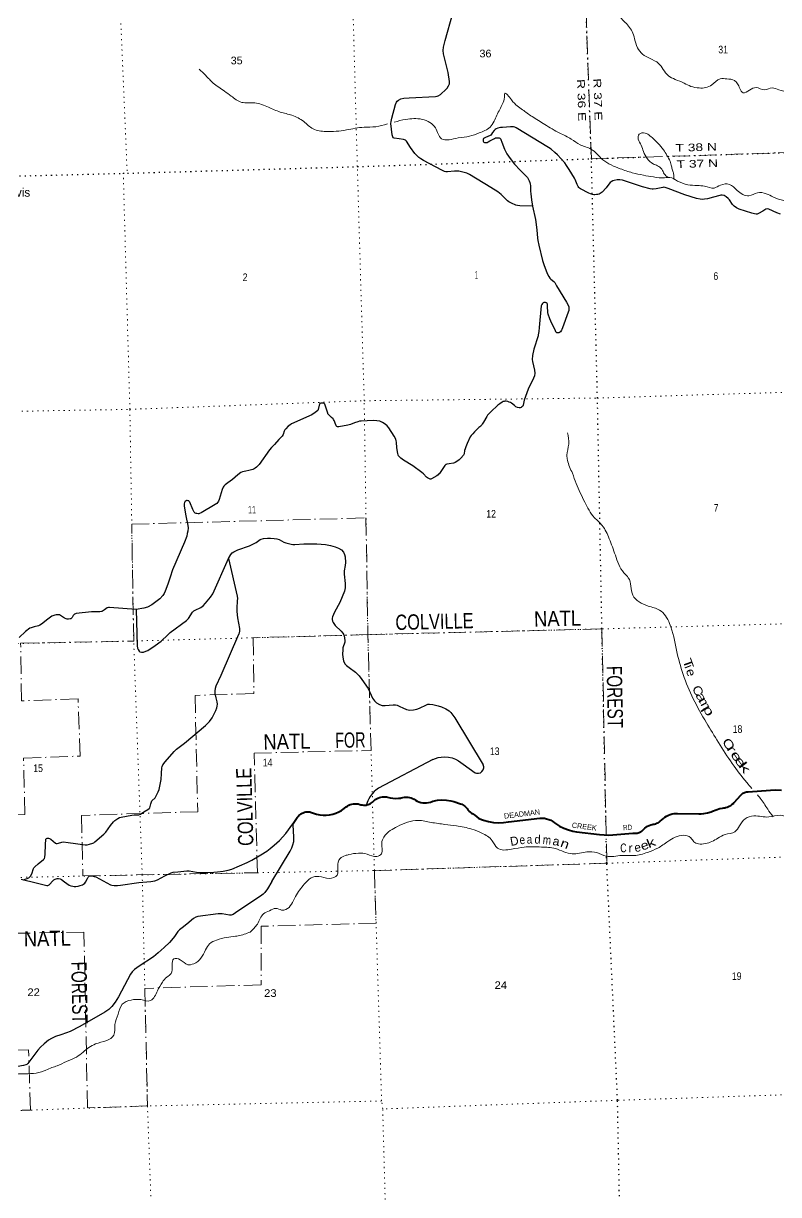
# Model space of a CAD drawing. Header units: feet. Extents: x 485078 to 733631, y 372822 to 564222.
# Drawn here: x 675762 to 693061, y 443034 to 469869 of the extents above; entities that cross this region are included whole.
import ezdxf
from ezdxf.enums import TextEntityAlignment as Align

# ---------------------------------------------------------------- set-up
doc = ezdxf.new("R2010")
doc.units = ezdxf.units.FT
doc.header["$LTSCALE"] = 80
doc.linetypes.add('DOT_DASHED', pattern=[7.7, 5, -1.2, 0.3, -1.2])
doc.linetypes.add('DOTTED', pattern=[1.5, 0.3, -1.2])
for name, color, linetype, lineweight in [('26', 7, 'Continuous', 40), ('27', 7, 'Continuous', 25), ('29', 7, 'Continuous', 25), ('39', 7, 'Continuous', 13), ('41', 7, 'Continuous', 13), ('44', 7, 'DOT_DASHED', 13), ('6', 7, 'DOTTED', 25), ('7', 7, 'DOTTED', 13)]:
    doc.layers.add(name, color=color, linetype=linetype, lineweight=lineweight)

msp = doc.modelspace()

# ---------------------------------------------------------------- linework, layer by layer
at = {"layer": '26'}
for points in [[(691827.45, 451899), (691845.25, 451902.39), (691886.96, 451914.95), (691927.12, 451931.81), (691965.31, 451952.77), (692001.1, 451977.6), (692034.09, 452006.05), (692042.73, 452014.56), (692198.05, 452186.35), (692212.03, 452202.27), (692227.59, 452216.64), (692244.57, 452229.3), (692262.78, 452240.12), (692282.02, 452248.98), (692302.08, 452255.77), (692322.74, 452260.43), (692343.78, 452262.91), (692361.06, 452263.29), (692875.64, 452302.78), (693000.47, 452308.29), (693125.19, 452300.72)], [(681934.8, 451531.76), (681941.28, 451540.68), (682035.6, 451670.61), (682053.07, 451695.36), (682073.03, 451718.14), (682095.26, 451738.71), (682119.51, 451756.84), (682145.53, 451772.34), (682173.03, 451785.03), (682201.71, 451794.78), (682231.24, 451801.48), (682261.32, 451805.06), (682291.6, 451805.47), (682321.76, 451802.72), (682340.32, 451799.41), (682477.82, 451749.9), (682550.67, 451734.09), (682624.77, 451725.99), (682699.32, 451725.67), (682773.49, 451733.14), (682846.47, 451748.33), (682917.47, 451771.06), (682985.7, 451801.09), (683050.42, 451838.09), (683110.91, 451881.65), (683151.45, 451916.78), (683182.23, 451937.86), (683215.05, 451955.61), (683249.54, 451969.83), (683285.33, 451980.37), (683322.02, 451987.1), (683359.22, 451989.97), (683396.51, 451988.93), (683433.49, 451984), (683466.53, 451976.01), (683491.42, 451967.99), (683516.53, 451962.27), (683521.07, 451961.23), (683551.16, 451957.62), (683581.45, 451957.18), (683611.63, 451959.9), (683626.45, 451962.42), (683655.83, 451969.82), (683684.28, 451980.25), (683711.48, 451993.59), (683737.14, 452009.71), (683760.97, 452028.42), (683768.25, 452034.99), (683793.17, 452060.6), (683820.63, 452083.47), (683850.33, 452103.34), (683881.95, 452119.99), (683915.13, 452133.25), (683949.52, 452142.97), (683984.73, 452149.04), (684020.39, 452151.4), (684056.1, 452150.01), (684091.46, 452144.91), (684102.12, 452142.61), (684163.5, 452125.5), (684226.34, 452114.89), (684289.94, 452110.91), (684353.61, 452113.6), (684396.48, 452119.21), (684414.51, 452125.47), (684451.57, 452135.15), (684489.44, 452140.9), (684527.71, 452142.67), (684565.95, 452140.42), (684603.75, 452134.19), (684640.69, 452124.05), (684676.36, 452110.09), (684710.38, 452092.49), (684742.38, 452071.42), (684781.58, 452050.55), (684822.75, 452033.88), (684865.43, 452021.61), (684909.16, 452013.87), (684953.47, 452010.75), (684997.85, 452012.27), (685041.84, 452018.42), (685084.93, 452029.14), (685126.68, 452044.3), (685143.85, 452052.03), (685245.39, 452070.12), (685348.26, 452077.5), (685451.34, 452074.08), (685553.49, 452059.91), (685623.84, 452043.67), (685777.45, 451986.74)], [(685777.45, 451986.74), (685802.35, 451977.52), (685827.45, 451965.63), (685828.66, 451965.06), (685853.44, 451949.97), (685876.5, 451932.38), (685897.59, 451912.47), (685916.49, 451890.47), (685925.03, 451878.12), (685940.74, 451853.19), (685962.84, 451828.12), (685968.02, 451822.24), (685998.31, 451794.37), (686031.35, 451769.81), (686053.6, 451756.64), (686078.55, 451742.94), (686103.6, 451724.24), (686197.37, 451654.23), (686304.47, 451611.83), (686415.42, 451580.85), (686529, 451561.64), (686643.97, 451554.41), (686759.06, 451559.23), (686873.02, 451576.06), (686874.31, 451576.32), (687595.58, 451662), (687646.66, 451662.32), (687697.48, 451657.29), (687747.51, 451646.98), (687796.18, 451631.5), (687842.97, 451611.01), (687887.36, 451585.74), (687928.87, 451555.97), (687950.48, 451537.63), (688043.18, 451478.02), (688141.6, 451428.42), (688244.67, 451389.39), (688351.25, 451361.33), (688432.81, 451347.69), (688958.08, 451281.83), (689168.96, 451271.5), (689723.05, 451315.47), (689748.1, 451317.45), (689773.05, 451314.52), (689795.14, 451314.12), (689818.69, 451316.15), (689841.89, 451320.64), (689864.5, 451327.52), (689886.27, 451336.74), (689906.95, 451348.17), (689926.32, 451361.71), (689944.18, 451377.2), (689960.31, 451394.47), (689963.53, 451398.38), (689993.39, 451427.02), (690026.07, 451452.37), (690061.23, 451474.17), (690098.47, 451492.17), (690137.39, 451506.18), (690164.66, 451512.88), (690189.87, 451518.2), (690214.66, 451522.24), (690218.44, 451522.86), (690246.57, 451530.54), (690273.74, 451541.11), (690299.66, 451554.47), (690324.04, 451570.47), (690346.61, 451588.92), (690348.78, 451590.91), (690421.31, 451652.32), (690457.25, 451681.78), (690496.08, 451707.33), (690537.36, 451728.67), (690580.65, 451745.58), (690625.46, 451757.88), (690671.32, 451765.42), (690717.71, 451768.13), (690742.74, 451767.57), (691236.2, 451759.06), (691261.1, 451758.63), (691286.2, 451760.69), (691348.33, 451765.8), (691434.23, 451782.02), (691517.97, 451807.14), (691546.32, 451817.87), (691629.44, 451852.38), (691715.71, 451878.02), (691777.45, 451889.58), (691806.02, 451894.93), (691827.45, 451899)]]:
    msp.add_lwpolyline(points, dxfattribs=at)
at = {"layer": '29'}
for p, q in [((678345.33, 456439.01), (677733.09, 456487.11)), ((678345.33, 456439.01), (678364.98, 455609.86)), ((685642.99, 453956.04), (686292.99, 452879.17)), ((685143.8, 453003.36), (683897.94, 452347.5)), ((681456.2, 450207.77), (681868.87, 450899.26))]:
    msp.add_line(p, q, dxfattribs=at)
for points in [[(684406.29, 468142.06), (684475.74, 468159.46), (684597.24, 468163.8), (685204.74, 468194.19), (685239.46, 468200.69), (685265.49, 468211.55), (685313.22, 468241.94), (685443.4, 468359.16), (685469.44, 468387.38), (685499.81, 468437.3), (685519.34, 468485.06), (685521.51, 468537.16), (685491.14, 468745.55), (685386.99, 469175.35), (685380.48, 469250.24), (685386.99, 469327.3), (685426.05, 469479.25), (685598.66, 470103.5)], [(687421.98, 465684.89), (687131.36, 465689.16), (687079.29, 465698.92), (687040.23, 465706.52), (686942.6, 465746.67), (686881.85, 465781.41), (686853.64, 465802.03), (686792.89, 465867.16), (686708.28, 465950.72), (686632.34, 466010.42), (686471.79, 466110.28), (685981.45, 466409.83), (685918.53, 466438.05), (685829.57, 466461.93), (685734.11, 466481.47), (685679.87, 466485.81), (685634.31, 466483.64), (685478.09, 466466.27), (685436.87, 466466.27), (685408.67, 466474.96), (685343.58, 466505.35), (684927.01, 466726.76), (684864.09, 466764.75), (684818.54, 466800.57), (684783.82, 466833.13), (684731.74, 466891.73), (684631.94, 467026.32), (684536.47, 467173.92), (684514.79, 467191.3), (684467.04, 467208.66), (684367.24, 467226.02), (684254.42, 467239.05), (684232.74, 467247.74), (684221.89, 467267.27), (684206.69, 467317.19), (684180.66, 467578.78), (684185, 467622.19), (684202.35, 467694.89), (684284.79, 468011.82), (684309.02, 468061.24), (684326.04, 468087.81), (684352.39, 468108.99), (684406.29, 468142.06)], [(686735.34, 467487.61), (686688.71, 467481.61), (686627.95, 467467.52), (686590, 467452.3), (686567.2, 467437.13), (686546.6, 467416.49), (686510.79, 467367.67), (686483.69, 467329.66), (686467.41, 467312.29), (686452.21, 467302.55), (686343.73, 467254.79), (686317.71, 467241.75), (686309.04, 467235.49), (686302.51, 467228.75), (686295.48, 467215.42), (686290.59, 467199.42), (686291.66, 467180.99), (686294.94, 467168.2), (686303.61, 467153.84), (686311.21, 467148.12), (686324.21, 467141.92), (686337.79, 467139.44), (686357.85, 467138.64), (686370.33, 467139.98), (686387.12, 467144.09), (686406.66, 467153.84), (686450.04, 467178.82), (686554.18, 467235.26), (686578.06, 467245), (686592.71, 467249.06), (686610.59, 467250.45), (686642.07, 467249.35), (686659.43, 467245.53), (686673.51, 467239.6), (686688.18, 467226.54), (686695.23, 467217.86), (686701.72, 467207.04), (686721.24, 467150.6), (686781.99, 466987.8), (686812.41, 466924.82), (686837.36, 466880.32), (686875.28, 466827.17), (686981.64, 466680.07), (687014.14, 466642.67), (687142.14, 466505.91), (687287.51, 466364.82), (687310.34, 466335.47), (687333.07, 466295.36), (687349.4, 466262.76), (687363.44, 466223.73)], [(690532.6, 466088.44), (690462.7, 466110.32), (690427.99, 466114.67), (690406.3, 466111.41), (690258.76, 466081.02), (690191.5, 466071.25), (690165.47, 466071.25), (690119.91, 466081.02), (689946.34, 466124.44), (689486.39, 466274.21), (689425.64, 466285.06), (689360.55, 466282.89), (689295.46, 466272.04), (689260.75, 466259.02), (689228.21, 466239.48), (689204.34, 466222.12), (689169.63, 466185.21), (689108.88, 466102.73), (689022.1, 466002.88), (688998.23, 465984.96), (688976.54, 465970.32), (688949.41, 465958.91), (688917.95, 465950.78), (688886.5, 465945.34), (688855.04, 465944.27), (688832.25, 465943.72), (688796.46, 465950.78), (688753.07, 465962.72), (688710.76, 465980.07), (688523.09, 466081.02), (688498.14, 466096.2), (688486.21, 466108.15), (688466.68, 466135.27), (688444.98, 466180.87), (688401.59, 466293.75), (688386.4, 466324.12), (688267.08, 466523.84), (688206.33, 466614.98), (688162.94, 466671.44), (687995.88, 466861.36), (687937.3, 466914.56), (687850.51, 466987.26), (687789.77, 467027.43), (687052.11, 467474.59), (687019.56, 467489.23), (686989.18, 467496.82), (686955.55, 467501.17), (686917.59, 467500.64), (686735.34, 467487.61)], [(687363.44, 466223.73), (687372.18, 466186.78), (687376.52, 466154.77), (687378.69, 466070.11), (687380.86, 466023.98), (687383.03, 465963.74), (687398.22, 465826.99), (687421.98, 465684.89)], [(693105.26, 465495.48), (693022.82, 465525.87), (692836.23, 465612.7), (692805.86, 465619.21), (692766.81, 465612.7), (692697.38, 465569.28), (692601.92, 465512.85), (692569.38, 465499.82), (692545.51, 465499.82), (692508.63, 465504.16), (692445.71, 465521.53), (692157.15, 465611.62), (692094.23, 465643.09), (692042.16, 465678.91), (692003.11, 465721.23), (691935.85, 465824.34), (691907.65, 465855.81), (691862.09, 465895.97), (691812.19, 465925.27), (691770.96, 465935.04), (691736.25, 465933.96), (691712.39, 465929.62), (691573.53, 465886.2), (691434.68, 465849.31), (691360.91, 465838.45), (691311.01, 465834.11), (691261.11, 465838.45), (691178.67, 465855.81), (690913.98, 465942.64), (690532.6, 466088.44)], [(687421.98, 465684.89), (687489.38, 465375.5), (687524.1, 465136.72), (687541.45, 464946.79), (687545.79, 464893.6), (687565.32, 464786.16), (687652.1, 464437.75), (687680.31, 464346.58), (687762.76, 464138.19), (687797.47, 464067.65), (687820.25, 464034.55), (687845.2, 464007.95), (687910.29, 463954.23), (687931.99, 463929.8), (687975.38, 463856), (688205.37, 463482.63), (688241.15, 463415.36), (688253.1, 463378.44), (688256.33, 463357.83), (688256.89, 463335.99), (688257.43, 463315.37), (688255.26, 463300.17), (688253.09, 463289.86), (688242.71, 463253), (688114.24, 462896.54)], [(688114.24, 462896.54), (688096.62, 462858.69), (688085.77, 462839.16), (688061.9, 462804.97), (688044.55, 462785.97), (688027.19, 462778.92), (688001.15, 462776.75), (687984.88, 462779.46), (687975.11, 462783.8), (687968.61, 462789.77), (687946.91, 462828.85), (687842.76, 463044.3), (687821.06, 463100.2), (687783.09, 463209.82), (687774.41, 463242.93), (687771.16, 463393.26), (687771.16, 463427.45), (687768.72, 463438.47), (687758.14, 463450.24), (687740.51, 463464.52), (687719.09, 463470.86), (687701.73, 463473.58), (687683.29, 463473.03), (687667.01, 463464.89), (687649.66, 463449.7), (687635.55, 463429.62), (687625.79, 463399.77), (687580.22, 462898.31), (687569.38, 462807.14), (687555.27, 462734.96), (687549.85, 462711.62), (687454.38, 462403.37)], [(687454.38, 462403.37), (687426.17, 462261.19), (687417.49, 462166.77), (687421.83, 462122.26), (687469.56, 461926.89), (687476.07, 461854.17), (687467.39, 461791.22), (687450.04, 461739.12), (687421.83, 461683.75), (687348.06, 461544.82), (687324.19, 461487.3), (687235.23, 461236.57), (687211.37, 461125.87), (687200.52, 461101.98), (687183.17, 461081.91), (687165.8, 461071.58), (687137.59, 461060.74), (687115.9, 461060.74), (687083.35, 461067.24), (687042.13, 461087.34), (687009.58, 461110.66), (686940.15, 461171.44), (686916.29, 461185.02), (686892.42, 461193.71), (686862.04, 461203.48), (686822.98, 461210.52), (686792.61, 461211.07), (686773.08, 461208.9), (686748.13, 461202.39), (686727.51, 461193.15), (686673.28, 461155.17), (686627.7, 461119.34), (686467.14, 460971.73), (686415.08, 460915.84), (686395.55, 460893.05), (686376.01, 460863.19), (686302.24, 460732.94), (686274.04, 460687.36), (686264.27, 460671.08), (686250.17, 460654.79), (686238.24, 460642.85), (686193.76, 460607.03), (686093.95, 460511.51), (686053.8, 460467.57), (686020.18, 460424.68), (685999.56, 460394.31), (685924.7, 460243.44), (685894.33, 460168.52)], [(684133.57, 460602.17), (684090.71, 460649.42), (684045.14, 460689.58), (683988.73, 460723.23), (683927.97, 460754.7), (683858.54, 460764.48), (683776.08, 460767.73), (683498.35, 460755.8), (683461.48, 460751.99), (683424.58, 460741.68), (683346.46, 460715.63), (683253.16, 460677.64), (683194.58, 460663.53), (682986.28, 460628.79), (682958.09, 460627.17), (682942.88, 460633.13), (682929.88, 460645.62), (682916.84, 460672.21), (682882.13, 460767.73), (682868.04, 460794.33), (682853.94, 460811.69), (682821.37, 460841.54), (682738.92, 460924.03), (682732.43, 460936.52), (682717.22, 460984.82), (682665.15, 461145.46), (682658.65, 461155.24), (682649.97, 461160.67), (682626.09, 461167.17), (682610.91, 461169.35), (682575.11, 461167.18), (682561, 461162.83), (682547.99, 461150.9), (682541.48, 461141.13), (682534.96, 461123.75), (682513.26, 461019.55), (682503.51, 461001.11), (682475.3, 460975.06), (682448.17, 460954.42), (682365.72, 460902.32), (681905.72, 460693.92), (681862.32, 460665.17), (681827.61, 460637.48), (681775.53, 460582.67), (681751.66, 460553.36), (681736.47, 460524.59), (681708.27, 460449.16), (681688.74, 460411.71), (681614.97, 460333.55), (681515.16, 460220.67), (681445.72, 460151.2), (681402.32, 460097.47), (681159.31, 459760.44), (681102.88, 459701.28), (681072.51, 459679.57), (681046.49, 459662.21), (681013.92, 459650.27), (680927.13, 459627.47), (680859.88, 459612.82), (680779.58, 459594.91), (680742.71, 459582.43), (680673.27, 459525.99), (680551.77, 459417.44)], [(685894.33, 460168.52), (685878.05, 460118.62), (685867.21, 460081.16), (685856.36, 460009.53), (685849.85, 459990), (685841.17, 459974.79), (685784.76, 459905.33), (685744.62, 459868.43), (685693.63, 459833.69), (685655.66, 459808.73), (685635.04, 459800.05), (685611.18, 459794.61), (685515.71, 459779.42), (685461.47, 459770.73), (685446.82, 459765.59), (685436.51, 459759.89), (685423.49, 459750.39), (685413.73, 459740.34), (685291.68, 459559.63), (685281.38, 459547.14), (685261.3, 459524.89), (685233.64, 459505.89), (685112.13, 459434.25), (685095.32, 459428.29), (685075.79, 459429.37), (685047.04, 459440.77), (685020.46, 459454.34), (684999.31, 459471.16), (684923.37, 459547.14), (684885.93, 459578.08), (684680.35, 459729.49), (684465.55, 459864.08), (684408.59, 459906.43), (684380.93, 459931.38), (684354.35, 459961.79), (684344.58, 459981.32), (684335.36, 460013.87), (684318, 460141.95), (684311.49, 460274.37), (684304.43, 460308.58), (684289.8, 460343.84), (684252.91, 460408.96), (684133.57, 460602.17)], [(680551.77, 459417.44), (680447.61, 459344.18), (680380.35, 459293.16), (680352.14, 459266.03), (680334.78, 459243.23), (680317.42, 459192.22), (680247.99, 458957.76), (680232.8, 458924.11), (680217.61, 458901.32), (680189.41, 458872.01), (680152.51, 458844.87), (679835.73, 458653.83), (679796.66, 458636.47), (679780.4, 458632.66), (679766.3, 458632.12), (679731.57, 458636.47), (679715.31, 458641.35), (679696.86, 458649.49), (679681.67, 458663.06), (679675.15, 458671.2), (679644.78, 458731.99), (679574.27, 458897.51), (679562.32, 458914.34), (679549.31, 458928.99), (679538.46, 458933.88), (679510.26, 458938.22), (679499.41, 458938.76), (679488.56, 458933.33), (679476.62, 458925.74), (679469.03, 458918.68), (679453.83, 458888.29), (679444.08, 458860.61), (679442.99, 458853.55), (679445.15, 458810.14), (679479.87, 458584.37), (679527.61, 458362.93), (679531.96, 458309.22), (679527.62, 458237.58), (679514.6, 458181.14), (679501.57, 458119.79), (679453.83, 457980.86), (679180.43, 457346.95), (679119.68, 457181.97), (679067.6, 457021.32)], [(680457.55, 457607.31), (680513.96, 457702.16), (680542.13, 457736.12), (680585.69, 457764.96), (680644.62, 457795.72), (680670.23, 457807.89), (680941.79, 457900.16), (681004.57, 457927.72), (681090.39, 457977.06), (681187.74, 458043.7), (681208.25, 458053.97), (681263.33, 458066.78), (681351.7, 458074.46), (681420.89, 458073.19), (681509.28, 458068.06), (681566.9, 458059.08), (681618.16, 458041.15), (681725.74, 457982.19), (681769.31, 457965.54), (681893.57, 457937.97), (681930.72, 457931.57), (681976.81, 457930.92), (682186.89, 457941.18), (682484.08, 457941.18), (682585.3, 457935.41), (682678.78, 457925.8), (682797.94, 457904.65), (682905.55, 457876.46), (682981.09, 457848.9), (683046.45, 457804.69), (683093.81, 457751.5), (683120.75, 457697.03), (683134.81, 457648.97), (683139.93, 457515.68), (683131, 457448.4), (683109.19, 457326.01), (683107.94, 457251.03), (683134.81, 457033.8), (683136.12, 456970.36), (683131, 456939.6), (683114.31, 456859.5), (683011.83, 456603.18), (682888.86, 456377.62), (682838.94, 456271.89), (682832.53, 456244.34), (682832.5, 456213.58), (682838.94, 456175.14), (682854.31, 456141.17), (682904.23, 456075.17), (683042.58, 455941.88), (683079.76, 455896.39), (683098.98, 455863.07), (683109.19, 455839.35), (683117.35, 455786.24)], [(678364.98, 455609.86), (678372.16, 455552.92), (678387.52, 455520.88), (678413.15, 455483.71), (678431.08, 455470.9), (678464.38, 455464.49), (678510.5, 455465.77), (678566.86, 455484.99), (678612.98, 455504.22), (678782.06, 455618.28), (678915.28, 455715.68), (679066.44, 455863.07), (679120.23, 455915.61), (679499.4, 456187.31), (679545.51, 456233.45), (679637.74, 456376.98), (679668.49, 456412.87), (679694.1, 456428.25), (679822.2, 456484.64), (679876, 456520.52), (679934.92, 456582.04), (680047.64, 456720.45), (680101.46, 456801.19), (680457.55, 457607.31)], [(680457.55, 457607.31), (680657.38, 456746.08), (680662.53, 456692.9), (680657.38, 456638.43), (680647.13, 456474.38), (680649.72, 456393.01), (680667.63, 456248.82), (680713.74, 456002.76), (680708.62, 455941.24), (680693.25, 455877.17)], [(679067.6, 457021.32), (679011.2, 456862.31), (678985.17, 456804.77), (678956.96, 456763.52), (678885.35, 456684.29), (678798.56, 456613.73), (678701.45, 456545.91), (678605.45, 456494.33), (678523.53, 456467.76), (678345.33, 456439.01)], [(677733.09, 456487.11), (677709.3, 456486.19), (677681.1, 456479.13), (677616.01, 456435.72), (677572.6, 456404.78), (677559.59, 456396.64), (677547.64, 456392.84), (677515.1, 456385.24), (677477.14, 456383.61), (677386, 456387.96), (677352.35, 456389.04), (677320.91, 456387.96), (676973.74, 456348.88), (676956.37, 456343.99), (676933.57, 456332.59), (676915.14, 456316.86), (676904.3, 456305.46), (676877.17, 456258.24), (676860.9, 456240.33), (676850.04, 456230.02), (676831.6, 456224.59), (676795.81, 456218.63), (676766.5, 456221.34), (676743.72, 456226.76), (676704.68, 456244.68), (676613.54, 456305.46), (676589.12, 456314.83), (676566.88, 456319.03), (676550.61, 456320.66), (676540.03, 456320.53), (676529.99, 456320.26), (676509.39, 456318.49), (676482.26, 456312.39), (676458.39, 456305.46), (676436.7, 456296.78), (676413.92, 456283.75), (676318.45, 456218.63), (676175.24, 456105.74), (676141.05, 456082.27), (676122.61, 456072.5), (676105.8, 456066.66), (676010.33, 456040.61), (675940.34, 456022.58), (675910.52, 456010.22), (675810.7, 455936.41), (675663.16, 455801.81)], [(678925.54, 452682.15), (678935.77, 452811.59), (678943.47, 452843.64), (678958.84, 452879.52), (679012.63, 452950.01), (679215.03, 453187.1), (679268.82, 453242.21), (679448.16, 453380.62), (679934.92, 453780.48), (680024.59, 453875.32), (680083.51, 453959.9), (680173.18, 454126.51), (680196.24, 454185.46), (680201.36, 454226.47), (680206.48, 454267.48), (680201.36, 454321.31), (680180.87, 454416.15), (680155.25, 454518.68), (680155.25, 454569.94), (680160.37, 454636.58), (680180.87, 454692.97), (680288.47, 454933.91), (680693.25, 455877.17)], [(683117.35, 455786.24), (683122.04, 455733.64), (683122.04, 455688.78), (683081.05, 455561.9), (683075.92, 455514.48), (683073.37, 455415.8), (683081.05, 455345.31), (683096.42, 455264.57), (683127.16, 455196.64), (683160.47, 455159.48), (683224.52, 455109.49), (683367.99, 455001.83), (683449.97, 454921.1), (683516.58, 454837.79), (683660.05, 454627.61), (683759.97, 454407.17), (683803.52, 454350.78), (683852.2, 454302.08), (683916.24, 454263.63), (683980.3, 454243.12), (684049.46, 454243.12), (684233.93, 454258.5), (684285.16, 454258.5), (684326.16, 454248.25), (684387.64, 454217.49), (684454.26, 454184.17), (684538.8, 454148.28), (684613.09, 454135.47), (684695.08, 454140.6), (684771.93, 454155.97), (684838.55, 454181.61), (684997.38, 454253.38), (685028.13, 454267.48), (685061.44, 454270.04), (685140.85, 454263.63), (685266.4, 454236.72), (685340.68, 454212.36), (685435.48, 454164.95), (685514.9, 454114.96), (685550.77, 454077.8), (685642.99, 453956.04)], [(685143.8, 453003.36), (685204.92, 453028.16), (685263.84, 453046.1), (685330.45, 453058.92), (685407.31, 453064.04), (685502.1, 453058.92), (685586.65, 453040.98), (685660.94, 453007.65), (685727.56, 452969.21), (685832.6, 452897.44), (686106.72, 452697.51), (686142.59, 452687.25), (686188.71, 452687.25), (686229.7, 452700.07), (686265.56, 452725.7), (686293.74, 452766.71), (686309.12, 452810.29), (686309.12, 452835.92), (686292.99, 452879.17)], [(675765.08, 450248.9), (675882.01, 450293.28), (675899.95, 450305.45), (675921.72, 450329.8), (675953.74, 450380.42), (675994.73, 450503.46), (676001.14, 450518.2), (676025.48, 450545.11), (676097.21, 450616.24), (676220.18, 450713.64), (676241.96, 450737.35), (676253.49, 450764.27), (676261.17, 450831.54), (676266.29, 451057.1), (676271.41, 451166.69), (676276.54, 451180.13), (676291.9, 451193.6), (676302.15, 451198.73), (676317.53, 451200.64), (676339.3, 451197.45), (676361.08, 451189.76), (676389.26, 451175.01), (676496.86, 451083.39), (676512.23, 451077.61), (676536.57, 451078.26), (676568.59, 451087.86), (676645.45, 451109.02), (676671.07, 451113.49), (676783.79, 451103.24), (677173.2, 451046.85), (677224.44, 451050.07), (677275.68, 451062.23), (677349.97, 451085.95), (677373.03, 451096.85), (677398.65, 451113.49), (677606.16, 451292.93), (677649.71, 451339.05), (677757.31, 451487.71), (677823.92, 451573.6), (677854.67, 451605.62), (677921.27, 451651.14), (677960.99, 451671), (678003.25, 451682.51), (678244.07, 451728.65), (678296.6, 451735.08), (678402.91, 451738.9), (678441.34, 451748.54), (678520.76, 451800.42), (678611.71, 451856.19), (678638.61, 451877.98), (678653.98, 451897.82), (678679.59, 451984.97), (678692.41, 452033.05), (678705.21, 452056.73), (678776.95, 452128.5), (678797.45, 452157.37), (678851.26, 452265.66), (678869.17, 452313.05), (678920.41, 452548.86), (678925.54, 452682.15)], [(683897.94, 452347.5), (683835.57, 452302.12), (683795.85, 452268.17), (683747.18, 452216.26), (683706.18, 452155.39), (683675.44, 452103.48), (683652.38, 452057.99), (683614.35, 451960.14)], [(678681.3, 450211.26), (678773.13, 450223.38), (678834.61, 450242.6), (679003.7, 450334.88), (679147.16, 450406.65), (679195.84, 450420.75), (679295.75, 450432.28), (679508.39, 450454.07), (679562.19, 450452.78), (679726.15, 450422.02), (679813.25, 450413.06), (679951.6, 450416.9), (680123.24, 450418.18), (680207.78, 450427.15), (680335.88, 450441.25), (680453.73, 450464.32), (680535.71, 450493.79), (680884.12, 450642.46), (680996.85, 450696.29), (681196.67, 450816.75), (681337.58, 450906.47), (681417, 450965.42), (681504.1, 451042.31), (681624.51, 451148.69), (681775.66, 451308.88), (681934.8, 451531.76)], [(681868.87, 450899.26), (681908.88, 450980.8), (681931.94, 451044.88), (681954.99, 451124.34), (681960.12, 451201.23), (681960.12, 451260.18), (681952.43, 451329.39), (681942.18, 451534.44)], [(676268.08, 450125.04), (676299.61, 450119.59), (676321.39, 450118.95), (676339.32, 450122.15), (676350.85, 450131.12), (676370.07, 450147.14), (676428.99, 450218.91), (676458.45, 450243.9), (676487.92, 450259.92), (676537.87, 450275.94), (676564.77, 450277.87), (676604.48, 450272.09), (676636.5, 450254.8), (676703.11, 450203.53), (676810.71, 450121.51), (676846.58, 450105.49), (676890.13, 450098.44), (676926, 450094.59), (676963.14, 450093.3), (677014.38, 450099.71), (677061.78, 450113.82), (677114.3, 450134.32), (677138.64, 450149.71), (677168.1, 450172.76), (677184.75, 450195.84), (677230.86, 450277.87), (677246.23, 450303.48), (677269.29, 450326.57), (677298.75, 450336.8), (677326.93, 450336.8), (677384.58, 450325.27), (677420.44, 450311.19), (677756.05, 450134.33), (677786.8, 450124.7), (677840.59, 450116.39), (677880.31, 450114.45), (677917.45, 450113.82), (677986.46, 450122.52)], [(675707.8, 450258), (676053.47, 450179.76), (676268.08, 450125.04)], [(681456.2, 450207.77), (681352.94, 450040.13), (681288.89, 449956.83), (681255.59, 449920.94), (681219.73, 449896.59), (680620.24, 449486.48), (680563.88, 449449.32), (680520.33, 449436.51), (680481.9, 449440.35), (680317.94, 449465.98), (680274.39, 449467.26), (680220.59, 449465.98), (679754.33, 449404.46), (679708.21, 449391.66), (679656.97, 449363.45), (679508.38, 449230.17), (679400.79, 449148.15), (679339.29, 449098.17), (679298.31, 449061), (679218.88, 448944.38), (679190.71, 448907.21), (679108.73, 448809.81), (678985.76, 448691.9), (678849.97, 448570.16), (678739.82, 448481.73), (678411.9, 448271.55), (678309.42, 448194.65), (678255.61, 448140.83), (678217.19, 448087), (677942.31, 447567.53)], [(677986.46, 450122.52), (678403.03, 450184.66), (678681.3, 450211.26)], [(677942.31, 447567.53), (677861.07, 447439.81), (677784.21, 447343.7), (677715.04, 447273.2), (677630.5, 447210.41), (677051.51, 446886.17), (676831.19, 446774.67), (676751.77, 446741.35), (676621.12, 446697.78), (676498.14, 446654.2), (676405.92, 446610.63), (676339.31, 446569.62), (676236.83, 446487.6), (676154.85, 446410.7), (676093.37, 446344.06), (675862.8, 446041.61), (675842.29, 446017.26), (675816.68, 446005.72), (675765.45, 445990.35), (675632.23, 445969.84)]]:
    msp.add_lwpolyline(points, dxfattribs=at)
at = {"layer": '39'}
for points in [[(689302.09, 470218.61), (689404.18, 470047.81), (689518.35, 469920.52), (689625.99, 469805.12), (689705.42, 469686.65), (689760.43, 469518.68), (689829.05, 469312.76), (689946.02, 469165.33), (690115.85, 469064.4), (690312.41, 468952.33), (690416.87, 468814.55), (690537.73, 468671.31), (690690.77, 468585.95), (690900.63, 468496.65), (691051.03, 468427.38), (691242.71, 468390.02), (691390.16, 468397.56), (691533.51, 468459.6), (691722.41, 468600.25), (691876.31, 468597.91), (692049.72, 468561.89), (692119.36, 468487.58), (692172.13, 468378.23), (692248.76, 468279.89), (692392.1, 468341.93), (692545.78, 468398.28), (692737.85, 468350.81), (692916.4, 468391.9), (693065.72, 468350.93), (693298.51, 468296.89), (693479.85, 468265.22), (693686.69, 468254.74), (694010.13, 468212.18), (694220.62, 468264.59), (694431.5, 468201.63), (694626.6, 468127.96), (694827.76, 468107.15), (695079.29, 468039.64), (695214.38, 468000.17), (695483.48, 468002.14), (695652.63, 468024.65), (695725.14, 467928.19), (695904.14, 467799.27), (696059.89, 467643.16), (696205.7, 467482.64), (696351.58, 467372.72), (696521.27, 467328.47), (696704.54, 467246.26), (696816, 467189.71), (696859.51, 467005.12), (697155.89, 466929.17), (697552.78, 466923.77), (697757.29, 466921.3), (697957.29, 466930.81), (698131.33, 466962.57)], [(679791.28, 468817.88), (679938.33, 468677.65), (680109.01, 468501.86), (680369.15, 468315.25), (680519.08, 468205.49), (680761.43, 468060.72), (681059.45, 468047.58), (681372.92, 467947.98), (681646.29, 467838.78), (681912.27, 467763.72), (682182.84, 467622.03), (682397.82, 467451.95), (682689.54, 467392.02), (683159.73, 467427.82), (683566.11, 467491.6), (683832.89, 467501.58), (684099.07, 467570.35)], [(684256.07, 467608.04), (684520.66, 467668.99), (684892.99, 467670.77), (685073.79, 467600.62), (685197.98, 467475.72), (685339.04, 467227.99), (685720.93, 467244.3), (685982.57, 467282.42), (686202.25, 467359.46), (686450.22, 467490.18), (686544.14, 467627.28), (686673.35, 467899.3), (686780.11, 468176.54), (686790.92, 468263.99), (686940.23, 468117.76), (687195.93, 467888.48), (687414.34, 467734.72), (687704.64, 467553.29), (688048.19, 467355.63), (688312.54, 467217.76), (688517.96, 467085.78), (688762.49, 466989.68), (689032.89, 466746.78), (689435.51, 466539.18), (689710.2, 466448.25), (689965.38, 466391), (690193.6, 466350.96), (690451.35, 466332.26), (690572.45, 466340.84), (690745.63, 466258.26), (690983.63, 466174.05), (691194.9, 466153.62), (691367.46, 466139.83), (691581.68, 466095.22), (691730.85, 466163.54), (691934.66, 466179.26), (692109.93, 466042.11), (692381.74, 465920.71), (692575.53, 465986.66), (692776.61, 465967.86), (692941.47, 465891.04), (693179.16, 465814.92), (693393, 465833.04), (693657.67, 465844.96), (693891.34, 465926.57), (694084.2, 466016.77), (694355.8, 466111.95), (694537.68, 466066.12), (694957.27, 466049.43), (695391.83, 465800.53), (695843.9, 465675.75), (696294.88, 465579.27), (696725.11, 465496.18), (697059.89, 465474.29), (697315.47, 465512.19), (697679.65, 465568.32), (697904.83, 465554.47), (698229.05, 465596.96), (698382.97, 465699.88), (698496.71, 465776.52)], [(690524.83, 466342.43), (690441.8, 466422.99), (690387.16, 466528.23), (690289, 466607.54), (690190.21, 466650.4), (690049.92, 466772.67), (689966.84, 466933.52), (689914.78, 467077.31), (689846.55, 467220.49), (689870.65, 467330.69), (690001.17, 467357.84), (690114.96, 467293.28), (690301.72, 467120.12), (690424.83, 466970.89), (690502.47, 466846.28), (690574.44, 466711.33), (690609.25, 466595.23), (690630.92, 466504.96), (690656.33, 466422.92), (690659.9, 466329.94), (690655.6, 466303.16)], [(692447.95, 452340.86), (692332.71, 452474.76), (692000.31, 452909.65), (691682.13, 453395.68), (691407.87, 453844.89), (691107.5, 454394.34), (690875.69, 454950.39), (690724.88, 455505.43), (690563.65, 456120.8), (690335.31, 456428.02), (690072.75, 456519.4), (689721.13, 456769.38), (689618.8, 457168.35), (689517.37, 457279.93), (689321.77, 457683.51), (689181.74, 458062.85), (689020.33, 458366.5), (688843.51, 458544.08), (688621.32, 458902.14), (688424.94, 459325.93), (688336.97, 459561.48), (688224.22, 459862.9), (688211.87, 459973.77), (688252.63, 460230.33), (688228.48, 460490.54)], [(692934.07, 451692.29), (692811.47, 451865.19), (692639.87, 452117.86), (692575.43, 452192.74)], [(696787.34, 451822.48), (696593.58, 451773.89), (696295.1, 451799.16), (696079.56, 451825.51), (695743.29, 451727.91), (695495.88, 451793.55), (695259.34, 451786.73), (694988.44, 451620.74), (694679.29, 451501.9), (694246.01, 451453.31), (693850.75, 451416.26), (693652, 451427.04), (693496.31, 451528.49), (693284.36, 451672.37), (693102.24, 451724.26), (692834.53, 451685.91), (692497.65, 451709.74), (692295.62, 451647.53), (692166.34, 451482.79), (692062.17, 451349.36), (691835.97, 451284.22), (691671.25, 451199.12), (691384.56, 451075.04), (691222.73, 451073.04), (691121.76, 451119.87), (691049.56, 451208.25), (690875.29, 451266.5), (690526.5, 451125.94), (690293.53, 450973.51), (690060.48, 450875.73), (689900.58, 450823.2), (689753.59, 450803.53), (689468.17, 450805), (689110.61, 450787.58), (688896.93, 450870.67), (688671.75, 450884.51), (688335.48, 450839.55), (687948.32, 450960.68), (687629.17, 450997.32), (687232.51, 450996.66), (686944.98, 450947.44), (686620.15, 450973.75), (686500.38, 451141.32), (686260.83, 451318.58), (686030.76, 451407.13), (685679.74, 451483.06), (685417.33, 451517.77), (685103.92, 451562.73), (684802.72, 451606.11), (684563.39, 451566.8), (684328.4, 451466.92), (684166.01, 451373.81), (684017.84, 451226.58), (683970.64, 451085.15), (683961.67, 450843.95), (683860.85, 450781.48), (683634.2, 450833.72), (683434.97, 450856.63), (683217.64, 450824.22), (683137.57, 450800.98), (683014.75, 450731.61), (682960.86, 450553.5), (682946.23, 450354.59), (682771.09, 450277.2), (682526.4, 450324.72), (682353.68, 450289.92), (682195.25, 450146.36), (681993.67, 449861.51), (681772.26, 449565.81), (681673.54, 449554.02), (681546.61, 449591.78), (681396.82, 449539.62), (681263.97, 449467.86), (681121.15, 449233.79), (680956.19, 449049.5)], [(680956.19, 449049.5), (680682.26, 448962.34), (680619.84, 448953.93), (680414.4, 448928.03), (680186.02, 448866.86), (680027.36, 448781.98), (679935.62, 448640.91), (679829.5, 448452.75), (679662.44, 448323.03), (679525.64, 448301.72), (679355.34, 448414.77), (679208.9, 448433.59), (679165.67, 448294.33), (679142.87, 448097.14), (679048.73, 448018.72), (678944.01, 447899.43), (678834.16, 447703.03), (678766.37, 447570.96), (678672.77, 447478.39), (678451.32, 447500.47), (678231.03, 447492.23), (678024.25, 447395.44), (677929.79, 447167.23), (677857.94, 446929.75), (677832.73, 446689.96), (677669.64, 446562.41), (677409.46, 446485.88), (677127.28, 446297.21), (676977.72, 446186.36), (676744.83, 446084.54), (676534.17, 445983.55), (676414.3, 445942.63), (676276.95, 445882.85), (676239.01, 445869.28), (675990.35, 445809.38), (675731.5, 445803.74), (675568.42, 445781.45), (675385.9, 445685.56), (675209.52, 445587.88), (675004.53, 445444.6), (674830.4, 445340.93), (674670.21, 445401.73), (674525.09, 445491.44), (674272.86, 445471.88), (674044.33, 445467.38), (673870.13, 445418.36), (673747.99, 445225.55), (673730.79, 444988.09), (673676.75, 444814.02), (673460.32, 444599.46), (673261.08, 444411.86), (673208.84, 444349.19), (673154.81, 444280.37), (672924.17, 444172.56), (672683.11, 444019.83), (672543.5, 443913.41), (672376.28, 443735.1), (672270.78, 443530.77), (672223.97, 443379.23), (672117.08, 443263.91), (672013.14, 443124.41), (671879.26, 442921.04), (671702.25, 442786.9), (671523.16, 442707.33), (671337.14, 442649.77), (671116.84, 442536.28), (670995.26, 442487.2), (670836.54, 442456.97), (670639.72, 442417.22), (670553.97, 442395.23)]]:
    msp.add_spline(points, degree=3, dxfattribs=at)
at = {"layer": '44'}
for points in [[(688649.39, 470198.26), (688773, 466766.95), (694401, 466945.95), (694488, 461456.95), (694691, 456153.95), (694788, 450823.95), (695048, 445380.95), (695141, 440040.95), (695323, 434686.95), (700396, 434854.95), (700562, 430195.95), (700743, 424896.95), (695417, 424709.95), (690101, 424527.95), (684752, 424375.95), (679411, 424204.95), (679406.87, 423859.49)], [(670155.44, 455557.53), (673006, 455603.95), (673137.1, 451652.12), (675794.71, 451743.26), (675765.57, 453033.7), (677063.79, 453081.97), (677012.52, 454394.83), (675714.96, 454347.87), (675698.17, 455665.61), (678288, 455717.95), (678241.92, 458395.95), (683609.06, 458538.13), (683652, 455863.95)], [(683652, 455863.95), (689014, 455995.95), (689125, 450625.95), (683802, 450457.95), (683839.51, 449252.56), (681206.89, 449182.38), (681210.85, 447839.69), (678543.31, 447759.78), (678603, 445064.95), (677230.87, 445022.09), (677148.03, 449048.3), (673202.5, 448980.97), (673247.18, 446288.06), (673217.82, 446287.38)]]:
    msp.add_lwpolyline(points, dxfattribs=at)
for points in [[(683652, 455863.95), (681022.02, 455792.31), (681043.75, 454515.85), (679692.29, 454470.88), (679754.79, 451805.88), (677090.33, 451723.9), (677124.82, 450335.27), (681123.12, 450410), (681046.21, 453150.97), (683724.32, 453209.64)], [(673247.22, 446288.06), (673270, 444875.95), (675921.61, 444971.98), (675880.98, 446349.12)]]:
    msp.add_lwpolyline(points, close=True, dxfattribs=at)
at = {"layer": '6'}
for points in [[(689105.46, 451571.41), (689014, 455995.95), (688912, 461284.95), (688773, 466766.95), (688649.39, 470198.2)], [(690534.02, 466822.92), (694401, 466945.95), (699103.53, 467022.78)], [(669832.41, 466228.71), (672703, 466289.95), (672794, 466299.95), (678049, 466434.95), (678145, 466436.95), (683411, 466586.95), (688764.01, 466766.61), (690015.88, 466806.44)], [(689748, 434541.95), (689476, 439876.95), (689372, 445194.95), (689125, 450625.95), (689113.99, 451158.44)]]:
    msp.add_lwpolyline(points, dxfattribs=at)
at = {"layer": '7'}
msp.add_line((677994.55, 469868.54), (678139, 466437.95), dxfattribs=at)
for points in [[(684281, 434377.95), (684137, 439683.95), (683992, 444996.95), (683968, 445178.95), (683802, 450457.95), (683652, 455863.95), (683568, 461222.95), (683411, 466586.95), (683315.91, 470032.9)], [(678921, 434198.95), (678808, 439522.95), (678603, 445064.95), (678483, 450359.95), (678288, 455717.95), (678200, 461025.95), (678049, 466434.95)], [(669994.88, 460861.33), (672844, 460934.95), (678200, 461025.95), (683568, 461222.95), (688912, 461284.95), (694081.2, 461444.4)], [(700612.74, 456322.16), (700109, 456325.95), (694691, 456153.95), (689014, 455995.95), (683652, 455863.95), (678288, 455717.95), (673006, 455603.95), (670155.44, 455557.53)], [(670317.38, 450208.08), (673185, 450250.95), (678483, 450359.95), (683802, 450457.95), (689125, 450625.95), (694788, 450823.95), (700207, 450906.95), (700783.29, 450933.04)], [(700951.62, 445614.27), (700397, 445586.95), (695048, 445380.95), (689372, 445194.95), (683992, 444996.95)], [(683968, 445178.95), (678603, 445064.95), (673270, 444875.95), (670480.54, 444817.82)]]:
    msp.add_lwpolyline(points, dxfattribs=at)

# ---------------------------------------------------------------- texts
at = {"layer": '27'}
msp.add_text('DEADMAN', height=120, rotation=6.774, dxfattribs=at).set_placement((686778.02, 451647.3))
at = {"layer": '27', "width": 0.95}
msp.add_text('CREEK', height=120, rotation=352.853, dxfattribs=at).set_placement((688319.52, 451442.87))
at = {"layer": '27', "width": 0.7}
for s, p in [('R', (689553.74, 451385.68)), ('D', (689658.79, 451391.53))]:
    msp.add_text(s, height=120, rotation=4.537, dxfattribs=at).set_placement(p, align=Align.CENTER)
at = {"layer": '41'}
msp.add_text('Davis', height=200, dxfattribs=at).set_placement((675248.19, 465897.76))
for s, rotation, width, p in [('T', 290.198, 1.45, (690858, 455281.31)), ('e', 287.923, 1.15, (690933.93, 455048.93)), ('C', 295.426, 1.2, (691072.87, 454643.44)), ('a', 300.532, 1.6, (691145.06, 454486.54)), ('m', 297.724, 1.25, (691217.81, 454361.18)), ('p', 300.607, 1.6, (691313.19, 454176.54)), ('C', 302.569, 1.4, (691756.67, 453418.32)), ('r', 303.133, 1.75, (691859.99, 453256.58)), ('e', 303.852, 1.6, (691947.94, 453122.41)), ('e', 305.495, 1.65, (692035.55, 452991.8)), ('k', 306.391, 1.9, (692127.17, 452864)), ('e', 6.476, 0.85, (687137.01, 451057.97)), ('a', 1.401, 0.85, (687293.22, 451073.58)), ('d', 358.55, 0.95, (687466.18, 451076.56)), ('m', 354.158, 0.85, (687651.68, 451070.69)), ('a', 349.862, 1.05, (687873.79, 451047.03)), ('n', 339.238, 1.3, (688043.39, 451014.28)), ('e', 19.677, 1.2, (689939.79, 450913.33)), ('k', 22.858, 1.45, (690087.58, 450967)), ('C', 0.157, 0.75, (689434.06, 450878.25))]:
    msp.add_text(s, height=200, rotation=rotation, dxfattribs=dict(at, width=width)).set_placement(p)
for s, rotation, p in [('i', 291.384, (690902.6, 455128.43)), ('D', 9.933, (686929.34, 451022.13)), ('r', 0.381, (689625.94, 450878.63)), ('e', 10.804, (689776.41, 450879))]:
    msp.add_text(s, height=200, rotation=rotation, dxfattribs=at).set_placement(p)
at = {"layer": '44'}
for s, rotation, width, p in [('COLVILLE', 1.41, 0.8, (684286.65, 455969.37)), ('NATL', 1.41, 0.9, (687462.83, 456046.83)), ('FOREST', 271.184, 0.75, (689120.67, 455145.01)), ('NATL', 1.255, 0.9, (681262.22, 453230.72)), ('FOR', 1.255, 0.7, (682909.51, 453266.81)), ('COLVILLE', 91.607, 0.8, (681032, 451028.72)), ('NATL', 0.978, 0.9, (675773.65, 448718.73)), ('FOREST', 271.179, 0.75, (676856.41, 448369.78))]:
    msp.add_text(s, height=350, rotation=rotation, dxfattribs=dict(at, width=width)).set_placement(p)
at = {"layer": '6', "width": 1.35}
for s, rotation, p in [('R 36 E', 271.764, (688445.02, 468591.04)), ('R 37 E', 271.764, (688819.16, 468607.25)), ('T 38 N', 1.822, (690702.63, 466928.34)), ('T 37 N', 1.822, (690728.3, 466553.96))]:
    msp.add_text(s, height=175, rotation=rotation, dxfattribs=at).set_placement(p)
at = {"layer": '7'}
for s, width, p in [('31', 0.85, (691680.96, 469182.43)), ('35', 1.05, (680509.87, 468932.27)), ('36', 1.05, (686209.51, 469091.86)), ('2', 0.85, (680785.16, 463965.61)), ('1', 0.4, (686105.79, 464019.62)), ('6', 0.85, (691568.13, 463991.98)), ('11', 0.65, (680907.07, 458640.21)), ('12', 0.85, (686365.13, 458544.8)), ('7', 0.85, (691575.48, 458681)), ('18', 0.85, (692009.84, 453613.3)), ('13', 0.85, (686447.46, 453105.21)), ('14', 0.85, (681244.69, 452846.72)), ('15', 0.85, (675987.29, 452716.95)), ('24', 1.1, (686554.64, 447745.18)), ('19', 0.85, (691990.97, 447952.46)), ('22', 1.1, (675852.63, 447582.86)), ('23', 1.1, (681274.66, 447564.59))]:
    msp.add_text(s, height=175, dxfattribs=dict(at, width=width)).set_placement(p)

doc.saveas('drawing.dxf')
